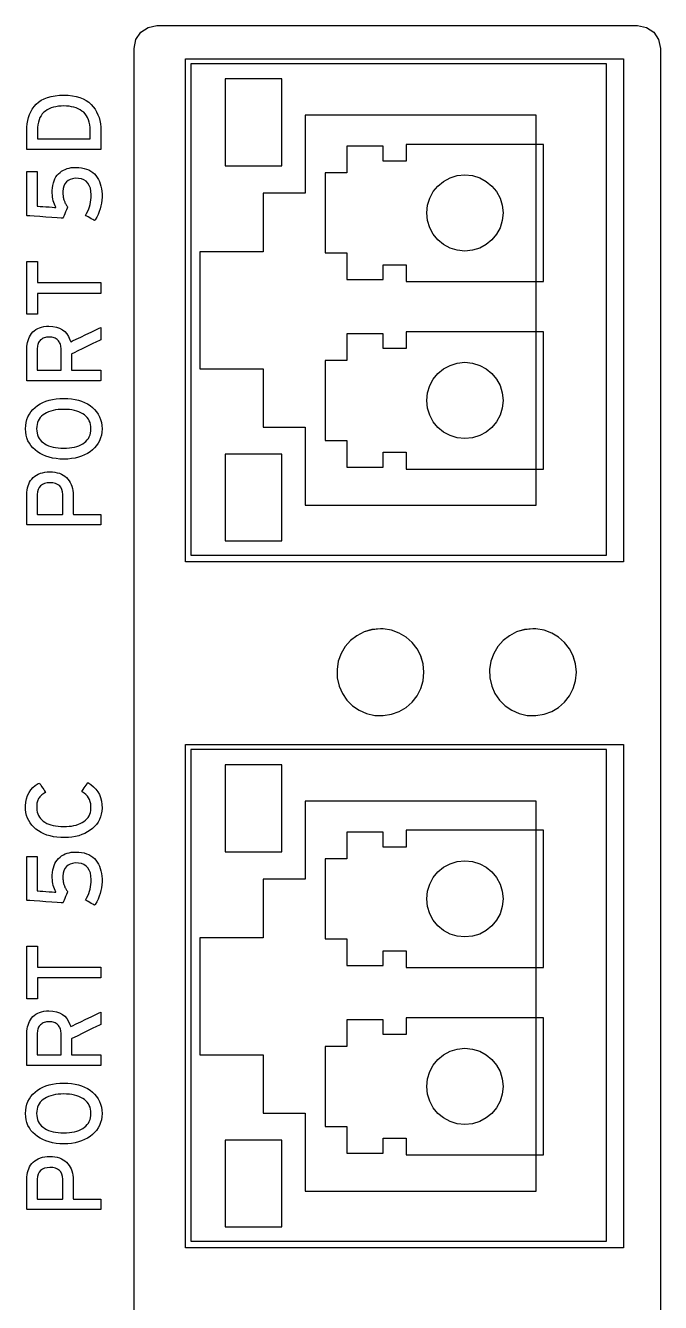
# Model space of a CAD drawing. Extents: x 1 to 47.7, y 0.2 to 33.3.
# Drawn here: x 33.382 to 34.215, y 16.831 to 18.507 of the extents above; entities that cross this region are included whole.
import ezdxf

# ---------------------------------------------------------------- set-up
doc = ezdxf.new("R2010")
doc.units = 0
doc.header["$MEASUREMENT"] = 0
for name, color, linetype in [('2_1__NONE__X', 7, 'CONTINUOUS'), ('2_5__PORTS_5C___5D__2__10-', 7, 'CONTINUOUS'), ('2_6__PORTS_5C___5D__2__100', 7, 'CONTINUOUS'), ('2_7__PORTS_5C___5D__1__10-', 7, 'CONTINUOUS'), ('4_0_____DWG', 7, 'CONTINUOUS')]:
    doc.layers.add(name, color=color, linetype=linetype)

msp = doc.modelspace()

# ---------------------------------------------------------------- linework, layer by layer
at = {"layer": '2_1__NONE__X'}
msp.add_lwpolyline([(33.5246, 16.6869), (33.5246, 17.0208), (33.5246, 17.1844), (33.5246, 17.3441), (33.5246, 17.4986), (33.5246, 17.6466), (33.5246, 17.7866), (33.5246, 17.9175), (33.5246, 17.9791), (33.5246, 18.0379), (33.5246, 18.0937), (33.5246, 18.1465), (33.5246, 18.196), (33.5246, 18.242), (33.5246, 18.2844), (33.5246, 18.323), (33.5246, 18.3578), (33.5246, 18.3884), (33.5246, 18.4147), (33.5246, 18.4367), (33.5246, 18.454), (33.5246, 18.4666), (33.5246, 18.4743), (33.5246, 18.4769), (33.527, 18.4885), (33.5334, 18.4981), (33.5429, 18.5045), (33.5546, 18.5069), (33.5546, 18.5069), (33.5564, 18.5069), (33.5617, 18.5069), (33.5702, 18.5069), (33.5817, 18.5069), (33.6128, 18.5069), (33.6531, 18.5069), (33.7007, 18.5069), (33.754, 18.5069), (33.8696, 18.5069), (33.9853, 18.5069), (34.0385, 18.5069), (34.0862, 18.5069), (34.1265, 18.5069), (34.1575, 18.5069), (34.169, 18.5069), (34.1775, 18.5069), (34.1828, 18.5069), (34.1846, 18.5069), (34.1963, 18.5045), (34.2058, 18.4981), (34.2122, 18.4885), (34.2146, 18.4769), (34.2146, 18.4743), (34.2146, 18.4666), (34.2146, 18.454), (34.2146, 18.4367), (34.2146, 18.4147), (34.2146, 18.3884), (34.2146, 18.3578), (34.2146, 18.323), (34.2146, 18.2844), (34.2146, 18.242), (34.2146, 18.196), (34.2146, 18.1465), (34.2146, 18.0937), (34.2146, 18.0379), (34.2146, 17.9791), (34.2146, 17.9175), (34.2146, 17.7866), (34.2146, 17.6466), (34.2146, 17.4986), (34.2146, 17.3441), (34.2146, 17.1844), (34.2146, 17.0208), (34.2146, 16.6869)], dxfattribs=at)
at = {"layer": '2_5__PORTS_5C___5D__2__10-'}
for points in [[(33.5921, 18.4634), (34.1662, 18.4634), (34.1662, 17.8033), (33.5921, 17.8033), (33.5921, 18.4634)], [(33.6441, 18.3229), (33.7184, 18.3229), (33.7184, 18.4369), (33.6441, 18.4369), (33.6441, 18.3229)], [(33.7487, 18.2868), (33.6936, 18.2868), (33.6936, 18.21), (33.6109, 18.21), (33.6109, 18.0565), (33.6936, 18.0565), (33.6936, 17.9797), (33.7487, 17.9797), (33.7487, 17.8774), (34.0518, 17.8774), (34.0518, 18.3892), (33.7487, 18.3892), (33.7487, 18.2868)], [(33.6441, 17.8306), (33.7184, 17.8306), (33.7184, 17.9446), (33.6441, 17.9446), (33.6441, 17.8306)], [(33.5921, 17.5634), (34.1662, 17.5634), (34.1662, 16.9033), (33.5921, 16.9033), (33.5921, 17.5634)], [(33.6441, 17.4229), (33.7184, 17.4229), (33.7184, 17.5369), (33.6441, 17.5369), (33.6441, 17.4229)], [(33.7487, 17.3869), (33.6936, 17.3869), (33.6936, 17.3101), (33.6109, 17.3101), (33.6109, 17.1565), (33.6936, 17.1565), (33.6936, 17.0798), (33.7487, 17.0798), (33.7487, 16.9774), (34.0518, 16.9774), (34.0518, 17.4892), (33.7487, 17.4892), (33.7487, 17.3869)], [(33.6441, 16.9306), (33.7184, 16.9306), (33.7184, 17.0446), (33.6441, 17.0446), (33.6441, 16.9306)]]:
    msp.add_lwpolyline(points, dxfattribs=at)
for points in [[(33.8475, 17.7153), (33.8364, 17.7143), (33.8261, 17.7112), (33.8167, 17.7063), (33.8084, 17.6998), (33.8014, 17.692), (33.796, 17.6829), (33.7923, 17.6729), (33.7906, 17.6621), (33.7909, 17.6509), (33.7933, 17.6403), (33.7976, 17.6306), (33.8036, 17.6219), (33.811, 17.6145), (33.8197, 17.6085), (33.8294, 17.6042), (33.84, 17.6018), (33.8512, 17.6014), (33.862, 17.6032), (33.8721, 17.6069), (33.8811, 17.6123), (33.889, 17.6193), (33.8955, 17.6275), (33.9003, 17.6369), (33.9034, 17.6473), (33.9045, 17.6583), (33.9034, 17.6693), (33.9003, 17.6797), (33.8955, 17.6891), (33.889, 17.6974), (33.8811, 17.7043), (33.8721, 17.7097), (33.862, 17.7134), (33.8512, 17.7152), (33.8475, 17.7153), (33.8475, 17.7153), (33.8475, 17.7153), (33.8475, 17.7153), (33.8475, 17.7153), (33.8475, 17.7153), (33.8475, 17.7153), (33.8475, 17.7153), (33.8475, 17.7153), (33.8475, 17.7153), (33.8475, 17.7153), (33.8475, 17.7153), (33.8475, 17.7153), (33.8475, 17.7153), (33.8475, 17.7153), (33.8475, 17.7153)], [(34.0475, 17.7153), (34.0364, 17.7143), (34.0261, 17.7112), (34.0167, 17.7063), (34.0084, 17.6998), (34.0015, 17.692), (33.996, 17.6829), (33.9923, 17.6729), (33.9906, 17.6621), (33.9909, 17.6509), (33.9934, 17.6403), (33.9977, 17.6306), (34.0036, 17.6219), (34.011, 17.6145), (34.0197, 17.6085), (34.0294, 17.6042), (34.04, 17.6018), (34.0512, 17.6014), (34.062, 17.6032), (34.0721, 17.6069), (34.0811, 17.6123), (34.089, 17.6193), (34.0954, 17.6275), (34.1003, 17.6369), (34.1034, 17.6473), (34.1044, 17.6583), (34.1034, 17.6693), (34.1003, 17.6797), (34.0954, 17.6891), (34.089, 17.6974), (34.0811, 17.7043), (34.0721, 17.7097), (34.062, 17.7134), (34.0512, 17.7152), (34.0475, 17.7153), (34.0475, 17.7153), (34.0475, 17.7153), (34.0475, 17.7153), (34.0475, 17.7153), (34.0475, 17.7153), (34.0475, 17.7153), (34.0475, 17.7153), (34.0475, 17.7153), (34.0475, 17.7153), (34.0475, 17.7153), (34.0475, 17.7153), (34.0475, 17.7153), (34.0475, 17.7153), (34.0475, 17.7153), (34.0475, 17.7153)]]:
    msp.add_lwpolyline(points, close=True, dxfattribs=at)
at = {"layer": '2_6__PORTS_5C___5D__2__100'}
for points in [[(33.5991, 18.4568), (33.5991, 17.812), (34.1438, 17.812), (34.1438, 18.4568), (33.5991, 18.4568)], [(33.8813, 18.329), (33.8513, 18.329), (33.8513, 18.3485), (33.8033, 18.3485), (33.8033, 18.3135), (33.7752, 18.3135), (33.7752, 18.2085), (33.8033, 18.2085), (33.8033, 18.1735), (33.8513, 18.1735), (33.8513, 18.193), (33.8813, 18.193), (33.8813, 18.1709), (34.0613, 18.1709), (34.0613, 18.351), (33.8813, 18.351), (33.8813, 18.329)], [(33.8813, 18.083), (33.8513, 18.083), (33.8513, 18.1024), (33.8033, 18.1024), (33.8033, 18.0675), (33.7752, 18.0675), (33.7752, 17.9624), (33.8033, 17.9624), (33.8033, 17.9275), (33.8513, 17.9275), (33.8513, 17.947), (33.8813, 17.947), (33.8813, 17.925), (34.0613, 17.925), (34.0613, 18.105), (33.8813, 18.105), (33.8813, 18.083)], [(33.5991, 17.5568), (33.5991, 16.912), (34.1438, 16.912), (34.1438, 17.5568), (33.5991, 17.5568)], [(33.8813, 17.429), (33.8513, 17.429), (33.8513, 17.4485), (33.8033, 17.4485), (33.8033, 17.4135), (33.7752, 17.4135), (33.7752, 17.3085), (33.8033, 17.3085), (33.8033, 17.2735), (33.8513, 17.2735), (33.8513, 17.293), (33.8813, 17.293), (33.8813, 17.271), (34.0613, 17.271), (34.0613, 17.451), (33.8813, 17.451), (33.8813, 17.429)], [(33.8813, 17.183), (33.8513, 17.183), (33.8513, 17.2025), (33.8033, 17.2025), (33.8033, 17.1675), (33.7752, 17.1675), (33.7752, 17.0625), (33.8033, 17.0625), (33.8033, 17.0275), (33.8513, 17.0275), (33.8513, 17.047), (33.8813, 17.047), (33.8813, 17.025), (34.0613, 17.025), (34.0613, 17.205), (33.8813, 17.205), (33.8813, 17.183)]]:
    msp.add_lwpolyline(points, dxfattribs=at)
for points in [[(34.0083, 18.261), (34.0073, 18.2509), (34.0043, 18.2415), (33.9997, 18.233), (33.9936, 18.2256), (33.9862, 18.2195), (33.9777, 18.2149), (33.9684, 18.212), (33.9583, 18.211), (33.9482, 18.212), (33.9388, 18.2149), (33.9303, 18.2195), (33.9229, 18.2256), (33.9168, 18.233), (33.9122, 18.2415), (33.9093, 18.2509), (33.9083, 18.261), (33.9093, 18.271), (33.9122, 18.2804), (33.9168, 18.2889), (33.9229, 18.2963), (33.9303, 18.3024), (33.9388, 18.307), (33.9482, 18.31), (33.9583, 18.311), (33.9684, 18.31), (33.9777, 18.307), (33.9862, 18.3024), (33.9936, 18.2963), (33.9997, 18.2889), (34.0043, 18.2804), (34.0073, 18.271)], [(34.0083, 18.015), (34.0073, 18.0049), (34.0043, 17.9955), (33.9997, 17.987), (33.9936, 17.9796), (33.9862, 17.9735), (33.9777, 17.9689), (33.9684, 17.966), (33.9583, 17.965), (33.9482, 17.966), (33.9388, 17.9689), (33.9303, 17.9735), (33.9229, 17.9796), (33.9168, 17.987), (33.9122, 17.9955), (33.9093, 18.0049), (33.9083, 18.015), (33.9093, 18.025), (33.9122, 18.0344), (33.9168, 18.0429), (33.9229, 18.0503), (33.9303, 18.0564), (33.9388, 18.061), (33.9482, 18.0639), (33.9583, 18.065), (33.9684, 18.0639), (33.9777, 18.061), (33.9862, 18.0564), (33.9936, 18.0503), (33.9997, 18.0429), (34.0043, 18.0344), (34.0073, 18.025)], [(33.8475, 17.7153), (33.8364, 17.7142), (33.8261, 17.7112), (33.8167, 17.7063), (33.8084, 17.6998), (33.8014, 17.692), (33.796, 17.6829), (33.7923, 17.6729), (33.7906, 17.662), (33.7909, 17.6508), (33.7933, 17.6403), (33.7976, 17.6305), (33.8036, 17.6219), (33.811, 17.6144), (33.8197, 17.6085), (33.8294, 17.6042), (33.84, 17.6018), (33.8512, 17.6014), (33.862, 17.6032), (33.8721, 17.6069), (33.8811, 17.6123), (33.889, 17.6192), (33.8955, 17.6275), (33.9003, 17.6369), (33.9034, 17.6472), (33.9045, 17.6583), (33.9034, 17.6693), (33.9003, 17.6796), (33.8955, 17.6891), (33.889, 17.6973), (33.8811, 17.7043), (33.8721, 17.7097), (33.862, 17.7134), (33.8512, 17.7152), (33.8475, 17.7153), (33.8475, 17.7153), (33.8475, 17.7153), (33.8475, 17.7153), (33.8475, 17.7153), (33.8475, 17.7153), (33.8475, 17.7153), (33.8475, 17.7153), (33.8475, 17.7153), (33.8475, 17.7153), (33.8475, 17.7153), (33.8475, 17.7153), (33.8475, 17.7153), (33.8475, 17.7153), (33.8475, 17.7153), (33.8475, 17.7153)], [(34.0475, 17.7153), (34.0364, 17.7142), (34.0261, 17.7112), (34.0167, 17.7063), (34.0084, 17.6998), (34.0015, 17.692), (33.996, 17.6829), (33.9923, 17.6729), (33.9906, 17.662), (33.9909, 17.6508), (33.9934, 17.6403), (33.9977, 17.6305), (34.0036, 17.6219), (34.011, 17.6144), (34.0197, 17.6085), (34.0294, 17.6042), (34.04, 17.6018), (34.0512, 17.6014), (34.062, 17.6032), (34.0721, 17.6069), (34.0811, 17.6123), (34.089, 17.6192), (34.0954, 17.6275), (34.1003, 17.6369), (34.1034, 17.6472), (34.1044, 17.6583), (34.1034, 17.6693), (34.1003, 17.6796), (34.0954, 17.6891), (34.089, 17.6973), (34.0811, 17.7043), (34.0721, 17.7097), (34.062, 17.7134), (34.0512, 17.7152), (34.0475, 17.7153), (34.0475, 17.7153), (34.0475, 17.7153), (34.0475, 17.7153), (34.0475, 17.7153), (34.0475, 17.7153), (34.0475, 17.7153), (34.0475, 17.7153), (34.0475, 17.7153), (34.0475, 17.7153), (34.0475, 17.7153), (34.0475, 17.7153), (34.0475, 17.7153), (34.0475, 17.7153), (34.0475, 17.7153), (34.0475, 17.7153)], [(34.0083, 17.361), (34.0073, 17.3509), (34.0043, 17.3415), (33.9997, 17.333), (33.9936, 17.3256), (33.9862, 17.3195), (33.9777, 17.3149), (33.9684, 17.312), (33.9583, 17.311), (33.9482, 17.312), (33.9388, 17.3149), (33.9303, 17.3195), (33.9229, 17.3256), (33.9168, 17.333), (33.9122, 17.3415), (33.9093, 17.3509), (33.9083, 17.361), (33.9093, 17.371), (33.9122, 17.3804), (33.9168, 17.3889), (33.9229, 17.3963), (33.9303, 17.4024), (33.9388, 17.4071), (33.9482, 17.41), (33.9583, 17.411), (33.9684, 17.41), (33.9777, 17.4071), (33.9862, 17.4024), (33.9936, 17.3963), (33.9997, 17.3889), (34.0043, 17.3804), (34.0073, 17.371)], [(34.0083, 17.115), (34.0073, 17.1049), (34.0043, 17.0955), (33.9997, 17.087), (33.9936, 17.0796), (33.9862, 17.0735), (33.9777, 17.0689), (33.9684, 17.066), (33.9583, 17.065), (33.9482, 17.066), (33.9388, 17.0689), (33.9303, 17.0735), (33.9229, 17.0796), (33.9168, 17.087), (33.9122, 17.0955), (33.9093, 17.1049), (33.9083, 17.115), (33.9093, 17.1251), (33.9122, 17.1344), (33.9168, 17.1429), (33.9229, 17.1503), (33.9303, 17.1564), (33.9388, 17.161), (33.9482, 17.164), (33.9583, 17.165), (33.9684, 17.164), (33.9777, 17.161), (33.9862, 17.1564), (33.9936, 17.1503), (33.9997, 17.1429), (34.0043, 17.1344), (34.0073, 17.1251)]]:
    msp.add_lwpolyline(points, close=True, dxfattribs=at)
at = {"layer": '2_7__PORTS_5C___5D__1__10-'}
for points in [[(33.5921, 18.4634), (34.1662, 18.4634), (34.1662, 17.8033), (33.5921, 17.8033), (33.5921, 18.4634)], [(33.6441, 18.3229), (33.7184, 18.3229), (33.7184, 18.4369), (33.6441, 18.4369), (33.6441, 18.3229)], [(33.7487, 18.2868), (33.6936, 18.2868), (33.6936, 18.21), (33.6109, 18.21), (33.6109, 18.0565), (33.6936, 18.0565), (33.6936, 17.9797), (33.7487, 17.9797), (33.7487, 17.8774), (34.0518, 17.8774), (34.0518, 18.3892), (33.7487, 18.3892), (33.7487, 18.2868)], [(33.6441, 17.8306), (33.7184, 17.8306), (33.7184, 17.9446), (33.6441, 17.9446), (33.6441, 17.8306)], [(33.5991, 17.5568), (33.5991, 16.912), (34.1438, 16.912), (34.1438, 17.5568), (33.5991, 17.5568)], [(33.8813, 17.429), (33.8513, 17.429), (33.8513, 17.4485), (33.8033, 17.4485), (33.8033, 17.4135), (33.7752, 17.4135), (33.7752, 17.3085), (33.8033, 17.3085), (33.8033, 17.2735), (33.8513, 17.2735), (33.8513, 17.293), (33.8813, 17.293), (33.8813, 17.271), (34.0613, 17.271), (34.0613, 17.451), (33.8813, 17.451), (33.8813, 17.429)], [(33.8813, 17.183), (33.8513, 17.183), (33.8513, 17.2025), (33.8033, 17.2025), (33.8033, 17.1675), (33.7752, 17.1675), (33.7752, 17.0625), (33.8033, 17.0625), (33.8033, 17.0275), (33.8513, 17.0275), (33.8513, 17.047), (33.8813, 17.047), (33.8813, 17.025), (34.0613, 17.025), (34.0613, 17.205), (33.8813, 17.205), (33.8813, 17.183)]]:
    msp.add_lwpolyline(points, dxfattribs=at)
for points in [[(33.8475, 17.7153), (33.8364, 17.7143), (33.8261, 17.7112), (33.8167, 17.7063), (33.8084, 17.6998), (33.8014, 17.692), (33.796, 17.6829), (33.7923, 17.6729), (33.7906, 17.6621), (33.7909, 17.6509), (33.7933, 17.6403), (33.7976, 17.6306), (33.8036, 17.6219), (33.811, 17.6145), (33.8197, 17.6085), (33.8294, 17.6042), (33.84, 17.6018), (33.8512, 17.6014), (33.862, 17.6032), (33.8721, 17.6069), (33.8811, 17.6123), (33.889, 17.6193), (33.8955, 17.6275), (33.9003, 17.6369), (33.9034, 17.6473), (33.9045, 17.6583), (33.9034, 17.6693), (33.9003, 17.6797), (33.8955, 17.6891), (33.889, 17.6974), (33.8811, 17.7043), (33.8721, 17.7097), (33.862, 17.7134), (33.8512, 17.7152), (33.8475, 17.7153), (33.8475, 17.7153), (33.8475, 17.7153), (33.8475, 17.7153), (33.8475, 17.7153), (33.8475, 17.7153), (33.8475, 17.7153), (33.8475, 17.7153), (33.8475, 17.7153), (33.8475, 17.7153), (33.8475, 17.7153), (33.8475, 17.7153), (33.8475, 17.7153), (33.8475, 17.7153), (33.8475, 17.7153), (33.8475, 17.7153)], [(34.0475, 17.7153), (34.0364, 17.7143), (34.0261, 17.7112), (34.0167, 17.7063), (34.0084, 17.6998), (34.0015, 17.692), (33.996, 17.6829), (33.9923, 17.6729), (33.9906, 17.6621), (33.9909, 17.6509), (33.9934, 17.6403), (33.9977, 17.6306), (34.0036, 17.6219), (34.011, 17.6145), (34.0197, 17.6085), (34.0294, 17.6042), (34.04, 17.6018), (34.0512, 17.6014), (34.062, 17.6032), (34.0721, 17.6069), (34.0811, 17.6123), (34.089, 17.6193), (34.0954, 17.6275), (34.1003, 17.6369), (34.1034, 17.6473), (34.1044, 17.6583), (34.1034, 17.6693), (34.1003, 17.6797), (34.0954, 17.6891), (34.089, 17.6974), (34.0811, 17.7043), (34.0721, 17.7097), (34.062, 17.7134), (34.0512, 17.7152), (34.0475, 17.7153), (34.0475, 17.7153), (34.0475, 17.7153), (34.0475, 17.7153), (34.0475, 17.7153), (34.0475, 17.7153), (34.0475, 17.7153), (34.0475, 17.7153), (34.0475, 17.7153), (34.0475, 17.7153), (34.0475, 17.7153), (34.0475, 17.7153), (34.0475, 17.7153), (34.0475, 17.7153), (34.0475, 17.7153), (34.0475, 17.7153)], [(34.0083, 17.361), (34.0073, 17.3509), (34.0043, 17.3415), (33.9997, 17.333), (33.9936, 17.3256), (33.9862, 17.3195), (33.9777, 17.3149), (33.9684, 17.312), (33.9583, 17.311), (33.9482, 17.312), (33.9388, 17.3149), (33.9303, 17.3195), (33.9229, 17.3256), (33.9168, 17.333), (33.9122, 17.3415), (33.9093, 17.3509), (33.9083, 17.361), (33.9093, 17.371), (33.9122, 17.3804), (33.9168, 17.3889), (33.9229, 17.3963), (33.9303, 17.4024), (33.9388, 17.4071), (33.9482, 17.41), (33.9583, 17.411), (33.9684, 17.41), (33.9777, 17.4071), (33.9862, 17.4024), (33.9936, 17.3963), (33.9997, 17.3889), (34.0043, 17.3804), (34.0073, 17.371)], [(34.0083, 17.115), (34.0073, 17.1049), (34.0043, 17.0955), (33.9997, 17.087), (33.9936, 17.0796), (33.9862, 17.0735), (33.9777, 17.0689), (33.9684, 17.066), (33.9583, 17.065), (33.9482, 17.066), (33.9388, 17.0689), (33.9303, 17.0735), (33.9229, 17.0796), (33.9168, 17.087), (33.9122, 17.0955), (33.9093, 17.1049), (33.9083, 17.115), (33.9093, 17.1251), (33.9122, 17.1344), (33.9168, 17.1429), (33.9229, 17.1503), (33.9303, 17.1564), (33.9388, 17.161), (33.9482, 17.164), (33.9583, 17.165), (33.9684, 17.164), (33.9777, 17.161), (33.9862, 17.1564), (33.9936, 17.1503), (33.9997, 17.1429), (34.0043, 17.1344), (34.0073, 17.1251)]]:
    msp.add_lwpolyline(points, close=True, dxfattribs=at)
at = {"layer": '4_0_____DWG'}
for points in [[(33.4325, 18.4157), (33.4383, 18.4154), (33.4438, 18.4148), (33.4488, 18.4138), (33.4535, 18.4125), (33.4578, 18.4108), (33.4617, 18.4087), (33.4652, 18.4062), (33.4683, 18.4034), (33.4711, 18.4003), (33.4734, 18.397), (33.4755, 18.3935), (33.4772, 18.3899), (33.4787, 18.386), (33.4797, 18.3821), (33.4805, 18.3779), (33.4809, 18.3736), (33.4811, 18.3698), (33.4811, 18.3685), (33.4811, 18.3657), (33.4811, 18.3618), (33.4811, 18.3573), (33.4811, 18.3528), (33.4811, 18.3488), (33.4811, 18.3458), (33.4811, 18.3442), (33.4791, 18.3441), (33.4706, 18.3441), (33.4573, 18.3441), (33.4411, 18.3441), (33.4239, 18.3441), (33.4076, 18.3441), (33.3943, 18.3441), (33.3859, 18.3441), (33.3839, 18.3442), (33.3839, 18.3458), (33.3839, 18.3488), (33.3839, 18.3528), (33.3839, 18.3573), (33.3839, 18.3618), (33.3839, 18.3657), (33.3839, 18.3685), (33.3839, 18.3698), (33.384, 18.3737), (33.3844, 18.3781), (33.3851, 18.3823), (33.3861, 18.3863), (33.3875, 18.3901), (33.3892, 18.3938), (33.3912, 18.3973), (33.3936, 18.4006), (33.3963, 18.4037), (33.3994, 18.4064), (33.403, 18.4088), (33.4069, 18.4109), (33.4112, 18.4125), (33.4159, 18.4139), (33.4211, 18.4148), (33.4266, 18.4154)], [(33.4325, 18.4013), (33.4288, 18.4012), (33.4254, 18.4009), (33.4221, 18.4004), (33.419, 18.3997), (33.4161, 18.3987), (33.4134, 18.3976), (33.4108, 18.3963), (33.4084, 18.3947), (33.4063, 18.393), (33.4043, 18.3909), (33.4026, 18.3886), (33.4012, 18.386), (33.4, 18.3831), (33.3991, 18.3801), (33.3985, 18.3767), (33.3981, 18.3731), (33.398, 18.3698), (33.398, 18.3692), (33.398, 18.3679), (33.398, 18.3662), (33.398, 18.3642), (33.398, 18.3621), (33.398, 18.3603), (33.398, 18.359), (33.398, 18.3583), (33.3994, 18.3582), (33.4054, 18.3582), (33.4148, 18.3582), (33.4264, 18.3582), (33.4386, 18.3582), (33.4501, 18.3582), (33.4596, 18.3582), (33.4656, 18.3582), (33.467, 18.3583), (33.467, 18.359), (33.467, 18.3603), (33.467, 18.3621), (33.467, 18.3642), (33.467, 18.3662), (33.467, 18.3679), (33.467, 18.3692), (33.467, 18.3698), (33.4668, 18.3731), (33.4664, 18.3767), (33.4658, 18.3801), (33.4649, 18.3831), (33.4637, 18.386), (33.4622, 18.3886), (33.4605, 18.3909), (33.4585, 18.393), (33.4563, 18.3947), (33.4539, 18.3963), (33.4514, 18.3976), (33.4487, 18.3987), (33.4458, 18.3997), (33.4427, 18.4004), (33.4395, 18.4009), (33.4361, 18.4012)], [(33.4481, 18.3208), (33.452, 18.3206), (33.4556, 18.3202), (33.459, 18.3195), (33.4622, 18.3186), (33.4652, 18.3174), (33.4679, 18.3159), (33.4704, 18.3142), (33.4726, 18.3122), (33.4746, 18.31), (33.4764, 18.3075), (33.4779, 18.3049), (33.4792, 18.3022), (33.4803, 18.2992), (33.4812, 18.2961), (33.4819, 18.2928), (33.4824, 18.2894), (33.4826, 18.2858), (33.4826, 18.2819), (33.4824, 18.2779), (33.4819, 18.274), (33.4811, 18.2701), (33.4802, 18.2664), (33.4789, 18.2627), (33.4774, 18.2591), (33.4757, 18.2555), (33.4737, 18.252), (33.4728, 18.251), (33.4719, 18.2515), (33.4704, 18.2524), (33.4685, 18.2534), (33.4664, 18.2546), (33.4644, 18.2557), (33.4627, 18.2567), (33.4615, 18.2574), (33.461, 18.2577), (33.4624, 18.2603), (33.4638, 18.2633), (33.4651, 18.2662), (33.4661, 18.2692), (33.467, 18.2722), (33.4676, 18.2752), (33.4681, 18.2783), (33.4684, 18.2813), (33.4685, 18.2846), (33.4681, 18.2894), (33.4673, 18.2935), (33.4659, 18.2971), (33.464, 18.3001), (33.4617, 18.3025), (33.4588, 18.3043), (33.4555, 18.3056), (33.4516, 18.3063), (33.4474, 18.3064), (33.4439, 18.3059), (33.4407, 18.3049), (33.438, 18.3035), (33.4358, 18.3016), (33.434, 18.2992), (33.4327, 18.2963), (33.4318, 18.293), (33.4314, 18.2892), (33.4314, 18.2866), (33.4314, 18.2853), (33.4315, 18.2841), (33.4316, 18.2828), (33.4318, 18.2817), (33.4319, 18.2805), (33.4322, 18.2794), (33.4325, 18.2783), (33.4328, 18.2773), (33.4332, 18.2763), (33.4336, 18.2754), (33.434, 18.2744), (33.4345, 18.2735), (33.4351, 18.2726), (33.4356, 18.2717), (33.4362, 18.2708), (33.4368, 18.27), (33.4375, 18.2691), (33.4373, 18.2686), (33.4367, 18.2671), (33.4358, 18.265), (33.4348, 18.2626), (33.4338, 18.26), (33.4328, 18.2576), (33.432, 18.2557), (33.4315, 18.2544), (33.4313, 18.2541), (33.4289, 18.2543), (33.4238, 18.2546), (33.4169, 18.2551), (33.409, 18.2556), (33.4009, 18.2561), (33.3936, 18.2566), (33.3878, 18.257), (33.3844, 18.2573), (33.3839, 18.2577), (33.3839, 18.2615), (33.3839, 18.2683), (33.3839, 18.277), (33.3839, 18.2868), (33.3839, 18.2965), (33.3839, 18.3051), (33.3839, 18.3116), (33.3839, 18.3149), (33.3841, 18.3152), (33.3852, 18.3152), (33.3869, 18.3152), (33.3891, 18.3152), (33.3915, 18.3152), (33.3937, 18.3152), (33.3957, 18.3152), (33.3971, 18.3152), (33.3977, 18.3152), (33.3977, 18.3139), (33.3977, 18.3098), (33.3977, 18.3037), (33.3977, 18.2964), (33.3977, 18.2887), (33.3977, 18.2814), (33.3977, 18.2753), (33.3977, 18.2712), (33.3977, 18.2699), (33.3988, 18.2698), (33.4013, 18.2696), (33.4048, 18.2694), (33.4089, 18.2691), (33.4131, 18.2688), (33.417, 18.2685), (33.4201, 18.2682), (33.422, 18.2681), (33.422, 18.2687), (33.421, 18.2705), (33.4201, 18.2725), (33.4194, 18.2747), (33.4187, 18.2769), (33.4182, 18.2793), (33.4178, 18.2818), (33.4176, 18.2844), (33.4174, 18.2871), (33.4174, 18.2904), (33.4177, 18.2939), (33.4182, 18.2972), (33.4189, 18.3003), (33.4198, 18.3031), (33.4209, 18.3057), (33.4222, 18.3082), (33.4238, 18.3104), (33.4256, 18.3124), (33.4275, 18.3141), (33.4296, 18.3157), (33.4319, 18.3171), (33.4342, 18.3182), (33.4367, 18.3191), (33.4394, 18.3199), (33.4421, 18.3204), (33.445, 18.3207)], [(33.4129, 18.1124), (33.4181, 18.112), (33.4228, 18.1111), (33.4269, 18.1097), (33.4306, 18.1078), (33.4338, 18.1053), (33.4365, 18.1022), (33.4388, 18.0987), (33.4405, 18.0946), (33.4415, 18.0918), (33.444, 18.093), (33.4486, 18.0952), (33.4547, 18.0981), (33.4615, 18.1014), (33.4683, 18.1047), (33.4743, 18.1076), (33.4787, 18.1098), (33.4809, 18.1108), (33.4811, 18.1106), (33.4811, 18.1092), (33.4811, 18.107), (33.4811, 18.1044), (33.4811, 18.1016), (33.4811, 18.0989), (33.4811, 18.0966), (33.4811, 18.0951), (33.4811, 18.0946), (33.4794, 18.0938), (33.4754, 18.0919), (33.4698, 18.0892), (33.4634, 18.086), (33.4567, 18.0828), (33.4507, 18.0799), (33.4459, 18.0775), (33.4431, 18.0762), (33.4426, 18.0758), (33.4426, 18.0744), (33.4426, 18.0718), (33.4426, 18.0685), (33.4426, 18.0648), (33.4426, 18.0612), (33.4426, 18.0581), (33.4426, 18.0558), (33.4426, 18.0547), (33.4436, 18.0547), (33.447, 18.0547), (33.4522, 18.0547), (33.4585, 18.0547), (33.4652, 18.0547), (33.4715, 18.0547), (33.4767, 18.0547), (33.4801, 18.0547), (33.4811, 18.0547), (33.4811, 18.054), (33.4811, 18.0525), (33.4811, 18.0504), (33.4811, 18.0481), (33.4811, 18.0457), (33.4811, 18.0436), (33.4811, 18.0419), (33.4811, 18.041), (33.48, 18.0409), (33.4728, 18.0409), (33.4607, 18.0409), (33.4454, 18.0409), (33.4286, 18.0409), (33.4123, 18.0409), (33.3982, 18.0409), (33.3881, 18.0409), (33.3839, 18.0409), (33.3839, 18.0421), (33.3839, 18.046), (33.3839, 18.0518), (33.3839, 18.0586), (33.3839, 18.0657), (33.3839, 18.0724), (33.3839, 18.0779), (33.3839, 18.0813), (33.3839, 18.083), (33.384, 18.0858), (33.3844, 18.0886), (33.3849, 18.0912), (33.3856, 18.0938), (33.3865, 18.0962), (33.3875, 18.0985), (33.3888, 18.1007), (33.3902, 18.1028), (33.3919, 18.1048), (33.3938, 18.1065), (33.3959, 18.1081), (33.3982, 18.1094), (33.4007, 18.1104), (33.4034, 18.1113), (33.4064, 18.1119), (33.4096, 18.1123)], [(33.4134, 18.0982), (33.4116, 18.0981), (33.4099, 18.0979), (33.4083, 18.0976), (33.4068, 18.0971), (33.4055, 18.0966), (33.4042, 18.0959), (33.4031, 18.0951), (33.4021, 18.0943), (33.4011, 18.0932), (33.4003, 18.0921), (33.3995, 18.0909), (33.3989, 18.0897), (33.3984, 18.0883), (33.3981, 18.0868), (33.3978, 18.0853), (33.3976, 18.0836), (33.3976, 18.0821), (33.3976, 18.0808), (33.3976, 18.0777), (33.3976, 18.0735), (33.3976, 18.0688), (33.3976, 18.064), (33.3976, 18.0597), (33.3976, 18.0564), (33.3976, 18.0548), (33.3982, 18.0547), (33.4009, 18.0547), (33.4052, 18.0547), (33.4105, 18.0547), (33.416, 18.0547), (33.4213, 18.0547), (33.4256, 18.0547), (33.4283, 18.0547), (33.4289, 18.0548), (33.4289, 18.0564), (33.4289, 18.0597), (33.4289, 18.064), (33.4289, 18.0688), (33.4289, 18.0735), (33.4289, 18.0777), (33.4289, 18.0808), (33.4289, 18.0821), (33.4289, 18.0836), (33.4287, 18.0852), (33.4285, 18.0867), (33.4281, 18.0882), (33.4276, 18.0895), (33.427, 18.0908), (33.4264, 18.092), (33.4256, 18.0931), (33.4247, 18.0941), (33.4236, 18.0951), (33.4225, 18.0959), (33.4213, 18.0965), (33.4199, 18.0971), (33.4185, 18.0975), (33.4169, 18.0979), (33.4152, 18.0981)], [(33.4324, 18.0177), (33.4376, 18.0175), (33.4425, 18.017), (33.4472, 18.0163), (33.4516, 18.0152), (33.4558, 18.0139), (33.4597, 18.0123), (33.4634, 18.0104), (33.4668, 18.0082), (33.47, 18.0057), (33.4729, 18.003), (33.4754, 18), (33.4776, 17.9969), (33.4793, 17.9935), (33.4807, 17.9899), (33.4817, 17.986), (33.4824, 17.982), (33.4826, 17.9777), (33.4824, 17.9735), (33.4817, 17.9695), (33.4807, 17.9657), (33.4793, 17.9621), (33.4776, 17.9588), (33.4754, 17.9557), (33.4729, 17.9528), (33.47, 17.9501), (33.4668, 17.9476), (33.4634, 17.9454), (33.4597, 17.9434), (33.4558, 17.9418), (33.4516, 17.9404), (33.4472, 17.9393), (33.4425, 17.9386), (33.4376, 17.9381), (33.4324, 17.9379), (33.4273, 17.9381), (33.4223, 17.9386), (33.4176, 17.9393), (33.4132, 17.9404), (33.409, 17.9418), (33.405, 17.9434), (33.4013, 17.9454), (33.3979, 17.9476), (33.3947, 17.9501), (33.3918, 17.9528), (33.3894, 17.9557), (33.3873, 17.9588), (33.3855, 17.9621), (33.3842, 17.9657), (33.3832, 17.9695), (33.3826, 17.9735), (33.3823, 17.9777), (33.3826, 17.982), (33.3832, 17.986), (33.3842, 17.9899), (33.3855, 17.9935), (33.3873, 17.9969), (33.3894, 18), (33.3918, 18.003), (33.3947, 18.0057), (33.3979, 18.0082), (33.4013, 18.0104), (33.405, 18.0123), (33.409, 18.0139), (33.4132, 18.0152), (33.4176, 18.0163), (33.4223, 18.017), (33.4273, 18.0175)], [(33.4324, 18.0033), (33.4286, 18.0032), (33.425, 18.0029), (33.4216, 18.0025), (33.4184, 18.0019), (33.4153, 18.0011), (33.4125, 18.0001), (33.4099, 17.9989), (33.4074, 17.9976), (33.4052, 17.9961), (33.4033, 17.9944), (33.4016, 17.9925), (33.4002, 17.9905), (33.399, 17.9882), (33.3981, 17.9859), (33.3974, 17.9833), (33.397, 17.9806), (33.3968, 17.9777), (33.397, 17.9749), (33.3974, 17.9722), (33.3981, 17.9697), (33.399, 17.9674), (33.4002, 17.9652), (33.4016, 17.9632), (33.4033, 17.9613), (33.4052, 17.9596), (33.4074, 17.9581), (33.4099, 17.9567), (33.4125, 17.9556), (33.4153, 17.9546), (33.4184, 17.9537), (33.4216, 17.9531), (33.425, 17.9526), (33.4286, 17.9524), (33.4324, 17.9523), (33.4362, 17.9524), (33.4398, 17.9526), (33.4432, 17.9531), (33.4464, 17.9537), (33.4494, 17.9546), (33.4522, 17.9556), (33.4548, 17.9567), (33.4572, 17.9581), (33.4595, 17.9596), (33.4615, 17.9613), (33.4632, 17.9632), (33.4647, 17.9652), (33.4659, 17.9674), (33.4669, 17.9697), (33.4676, 17.9722), (33.468, 17.9749), (33.4681, 17.9777), (33.468, 17.9806), (33.4676, 17.9833), (33.4669, 17.9859), (33.4659, 17.9882), (33.4647, 17.9905), (33.4632, 17.9925), (33.4615, 17.9944), (33.4595, 17.9961), (33.4572, 17.9976), (33.4548, 17.9989), (33.4522, 18.0001), (33.4494, 18.0011), (33.4464, 18.0019), (33.4432, 18.0025), (33.4398, 18.0029), (33.4362, 18.0032)], [(33.4143, 17.9214), (33.4177, 17.9212), (33.4209, 17.9208), (33.4239, 17.9202), (33.4267, 17.9194), (33.4293, 17.9183), (33.4318, 17.917), (33.434, 17.9155), (33.436, 17.9137), (33.4378, 17.9117), (33.4395, 17.9096), (33.4409, 17.9073), (33.4421, 17.9049), (33.443, 17.9023), (33.4438, 17.8996), (33.4444, 17.8967), (33.4447, 17.8937), (33.4449, 17.8905), (33.4449, 17.8894), (33.4449, 17.8871), (33.4449, 17.8836), (33.4449, 17.8795), (33.4449, 17.8752), (33.4449, 17.8712), (33.4449, 17.868), (33.4449, 17.866), (33.445, 17.8655), (33.4472, 17.8655), (33.4515, 17.8655), (33.4571, 17.8655), (33.4633, 17.8655), (33.4695, 17.8655), (33.475, 17.8655), (33.4791, 17.8655), (33.481, 17.8655), (33.4811, 17.8652), (33.4811, 17.864), (33.4811, 17.8621), (33.4811, 17.8598), (33.4811, 17.8574), (33.4811, 17.8552), (33.4811, 17.8533), (33.4811, 17.852), (33.4809, 17.8517), (33.4757, 17.8517), (33.4648, 17.8517), (33.4501, 17.8517), (33.4334, 17.8517), (33.4166, 17.8517), (33.4016, 17.8517), (33.3902, 17.8517), (33.3843, 17.8517), (33.3839, 17.8524), (33.3839, 17.8556), (33.3839, 17.8608), (33.3839, 17.8672), (33.3839, 17.8741), (33.3839, 17.8807), (33.3839, 17.8862), (33.3839, 17.8899), (33.3839, 17.8914), (33.384, 17.8945), (33.3843, 17.8974), (33.3849, 17.9001), (33.3856, 17.9028), (33.3866, 17.9052), (33.3877, 17.9076), (33.389, 17.9098), (33.3906, 17.9119), (33.3924, 17.9138), (33.3944, 17.9156), (33.3966, 17.9171), (33.399, 17.9184), (33.4017, 17.9194), (33.4045, 17.9202), (33.4076, 17.9208), (33.4108, 17.9212)], [(33.4143, 17.907), (33.4105, 17.9067), (33.4072, 17.9059), (33.4044, 17.9047), (33.402, 17.903), (33.4002, 17.9008), (33.3988, 17.8982), (33.398, 17.8951), (33.3976, 17.8916), (33.3976, 17.8902), (33.3976, 17.8877), (33.3976, 17.884), (33.3976, 17.8796), (33.3976, 17.875), (33.3976, 17.8708), (33.3976, 17.8675), (33.3976, 17.8657), (33.3981, 17.8655), (33.4009, 17.8655), (33.4056, 17.8655), (33.4113, 17.8655), (33.4174, 17.8655), (33.4232, 17.8655), (33.4278, 17.8655), (33.4306, 17.8655), (33.4312, 17.8657), (33.4312, 17.8675), (33.4312, 17.8708), (33.4312, 17.875), (33.4312, 17.8796), (33.4312, 17.884), (33.4312, 17.8877), (33.4312, 17.8902), (33.4311, 17.8916), (33.4307, 17.8952), (33.4298, 17.8983), (33.4285, 17.901), (33.4266, 17.9032), (33.4243, 17.9048), (33.4214, 17.906), (33.4181, 17.9068)], [(33.464, 17.5136), (33.468, 17.511), (33.4715, 17.5082), (33.4745, 17.505), (33.477, 17.5016), (33.4791, 17.4978), (33.4807, 17.4938), (33.4818, 17.4894), (33.4824, 17.4848), (33.4826, 17.4801), (33.4822, 17.476), (33.4815, 17.4721), (33.4805, 17.4685), (33.4791, 17.465), (33.4773, 17.4618), (33.4752, 17.4588), (33.4727, 17.456), (33.4699, 17.4534), (33.4668, 17.451), (33.4634, 17.4488), (33.4599, 17.4469), (33.4561, 17.4453), (33.452, 17.4439), (33.4477, 17.4429), (33.4432, 17.4421), (33.4385, 17.4416), (33.4335, 17.4414), (33.4284, 17.4415), (33.4235, 17.4418), (33.4189, 17.4425), (33.4145, 17.4435), (33.4104, 17.4447), (33.4064, 17.4462), (33.4027, 17.448), (33.3993, 17.4501), (33.396, 17.4524), (33.3931, 17.4549), (33.3905, 17.4576), (33.3883, 17.4606), (33.3864, 17.4637), (33.3849, 17.4671), (33.3837, 17.4706), (33.3829, 17.4744), (33.3824, 17.4784), (33.3824, 17.4829), (33.3828, 17.4878), (33.3837, 17.4924), (33.385, 17.4966), (33.3869, 17.5004), (33.3892, 17.5039), (33.3919, 17.5071), (33.3951, 17.5099), (33.3988, 17.5123), (33.4006, 17.513), (33.4012, 17.5121), (33.4022, 17.5105), (33.4034, 17.5086), (33.4048, 17.5064), (33.4061, 17.5044), (33.4073, 17.5026), (33.4081, 17.5013), (33.4085, 17.5007), (33.4074, 17.5), (33.4061, 17.4992), (33.4049, 17.4983), (33.4038, 17.4974), (33.4028, 17.4965), (33.4019, 17.4956), (33.401, 17.4947), (33.4002, 17.4937), (33.3995, 17.4927), (33.3989, 17.4916), (33.3984, 17.4905), (33.398, 17.4892), (33.3976, 17.4879), (33.3973, 17.4866), (33.3971, 17.4852), (33.3969, 17.4837), (33.3969, 17.4821), (33.3969, 17.48), (33.3971, 17.4773), (33.3976, 17.4748), (33.3983, 17.4724), (33.3993, 17.4702), (33.4005, 17.4682), (33.402, 17.4663), (33.4036, 17.4645), (33.4056, 17.4629), (33.4078, 17.4615), (33.4102, 17.4601), (33.4128, 17.459), (33.4155, 17.4581), (33.4185, 17.4573), (33.4216, 17.4567), (33.425, 17.4562), (33.4285, 17.4559), (33.4322, 17.4559), (33.4359, 17.4559), (33.4394, 17.4562), (33.4427, 17.4566), (33.4458, 17.4572), (33.4488, 17.4579), (33.4516, 17.4589), (33.4541, 17.46), (33.4565, 17.4613), (33.4588, 17.4627), (33.4608, 17.4643), (33.4626, 17.466), (33.4642, 17.4679), (33.4655, 17.4699), (33.4665, 17.4721), (33.4673, 17.4745), (33.4678, 17.477), (33.4681, 17.4797), (33.4681, 17.4826), (33.4678, 17.4857), (33.4671, 17.4885), (33.4662, 17.4912), (33.4649, 17.4936), (33.4634, 17.4959), (33.4615, 17.498), (33.4592, 17.4998), (33.4567, 17.5015), (33.4561, 17.5021), (33.4568, 17.5031), (33.4578, 17.5046), (33.4591, 17.5065), (33.4605, 17.5085), (33.4618, 17.5104), (33.463, 17.512), (33.4637, 17.5132)], [(33.4481, 17.4225), (33.452, 17.4223), (33.4556, 17.4219), (33.459, 17.4212), (33.4622, 17.4203), (33.4652, 17.4191), (33.4679, 17.4176), (33.4704, 17.4159), (33.4726, 17.4139), (33.4746, 17.4116), (33.4764, 17.4092), (33.4779, 17.4066), (33.4792, 17.4038), (33.4803, 17.4009), (33.4812, 17.3978), (33.4819, 17.3945), (33.4824, 17.391), (33.4826, 17.3874), (33.4826, 17.3835), (33.4824, 17.3796), (33.4819, 17.3757), (33.4811, 17.3718), (33.4802, 17.3681), (33.4789, 17.3644), (33.4774, 17.3607), (33.4757, 17.3572), (33.4737, 17.3537), (33.4728, 17.3527), (33.4719, 17.3532), (33.4704, 17.3541), (33.4685, 17.3551), (33.4664, 17.3563), (33.4644, 17.3574), (33.4627, 17.3584), (33.4615, 17.3591), (33.461, 17.3594), (33.4624, 17.362), (33.4638, 17.3649), (33.4651, 17.3679), (33.4661, 17.3709), (33.467, 17.3739), (33.4676, 17.3769), (33.4681, 17.38), (33.4684, 17.383), (33.4685, 17.3863), (33.4681, 17.391), (33.4673, 17.3952), (33.4659, 17.3987), (33.464, 17.4017), (33.4617, 17.4041), (33.4588, 17.406), (33.4555, 17.4073), (33.4516, 17.408), (33.4474, 17.4081), (33.4439, 17.4076), (33.4407, 17.4066), (33.438, 17.4052), (33.4358, 17.4033), (33.434, 17.4009), (33.4327, 17.398), (33.4318, 17.3947), (33.4314, 17.3909), (33.4314, 17.3883), (33.4314, 17.387), (33.4315, 17.3857), (33.4316, 17.3845), (33.4318, 17.3833), (33.4319, 17.3822), (33.4322, 17.3811), (33.4325, 17.38), (33.4328, 17.379), (33.4332, 17.378), (33.4336, 17.377), (33.434, 17.3761), (33.4345, 17.3752), (33.4351, 17.3742), (33.4356, 17.3734), (33.4362, 17.3725), (33.4368, 17.3716), (33.4375, 17.3708), (33.4373, 17.3703), (33.4367, 17.3688), (33.4358, 17.3667), (33.4348, 17.3643), (33.4338, 17.3617), (33.4328, 17.3593), (33.432, 17.3574), (33.4315, 17.3561), (33.4313, 17.3558), (33.4289, 17.3559), (33.4238, 17.3563), (33.4169, 17.3567), (33.409, 17.3573), (33.4009, 17.3578), (33.3936, 17.3583), (33.3878, 17.3587), (33.3844, 17.3589), (33.3839, 17.3594), (33.3839, 17.3632), (33.3839, 17.3699), (33.3839, 17.3787), (33.3839, 17.3885), (33.3839, 17.3981), (33.3839, 17.4068), (33.3839, 17.4132), (33.3839, 17.4166), (33.3841, 17.4168), (33.3852, 17.4168), (33.3869, 17.4168), (33.3891, 17.4168), (33.3915, 17.4168), (33.3937, 17.4168), (33.3957, 17.4168), (33.3971, 17.4168), (33.3977, 17.4168), (33.3977, 17.4155), (33.3977, 17.4115), (33.3977, 17.4054), (33.3977, 17.3981), (33.3977, 17.3904), (33.3977, 17.3831), (33.3977, 17.377), (33.3977, 17.3729), (33.3977, 17.3716), (33.3988, 17.3715), (33.4013, 17.3713), (33.4048, 17.3711), (33.4089, 17.3708), (33.4131, 17.3704), (33.417, 17.3702), (33.4201, 17.3699), (33.422, 17.3698), (33.422, 17.3703), (33.421, 17.3722), (33.4201, 17.3742), (33.4194, 17.3763), (33.4187, 17.3786), (33.4182, 17.381), (33.4178, 17.3834), (33.4176, 17.3861), (33.4174, 17.3888), (33.4174, 17.3921), (33.4177, 17.3956), (33.4182, 17.3989), (33.4189, 17.4019), (33.4198, 17.4048), (33.4209, 17.4074), (33.4222, 17.4098), (33.4238, 17.412), (33.4256, 17.414), (33.4275, 17.4158), (33.4296, 17.4174), (33.4319, 17.4187), (33.4342, 17.4199), (33.4367, 17.4208), (33.4394, 17.4215), (33.4421, 17.4221), (33.445, 17.4224)], [(33.4129, 17.2141), (33.4181, 17.2137), (33.4228, 17.2128), (33.4269, 17.2114), (33.4306, 17.2094), (33.4338, 17.2069), (33.4365, 17.2039), (33.4388, 17.2003), (33.4405, 17.1962), (33.4415, 17.1934), (33.444, 17.1946), (33.4486, 17.1969), (33.4547, 17.1998), (33.4615, 17.2031), (33.4683, 17.2064), (33.4743, 17.2093), (33.4787, 17.2114), (33.4809, 17.2125), (33.4811, 17.2122), (33.4811, 17.2109), (33.4811, 17.2087), (33.4811, 17.2061), (33.4811, 17.2033), (33.4811, 17.2006), (33.4811, 17.1983), (33.4811, 17.1968), (33.4811, 17.1963), (33.4794, 17.1955), (33.4754, 17.1935), (33.4698, 17.1908), (33.4634, 17.1877), (33.4567, 17.1845), (33.4507, 17.1815), (33.4459, 17.1792), (33.4431, 17.1779), (33.4426, 17.1775), (33.4426, 17.176), (33.4426, 17.1735), (33.4426, 17.1702), (33.4426, 17.1665), (33.4426, 17.1629), (33.4426, 17.1598), (33.4426, 17.1575), (33.4426, 17.1564), (33.4436, 17.1564), (33.447, 17.1564), (33.4522, 17.1564), (33.4585, 17.1564), (33.4652, 17.1564), (33.4715, 17.1564), (33.4767, 17.1564), (33.4801, 17.1564), (33.4811, 17.1564), (33.4811, 17.1557), (33.4811, 17.1542), (33.4811, 17.1521), (33.4811, 17.1498), (33.4811, 17.1474), (33.4811, 17.1453), (33.4811, 17.1436), (33.4811, 17.1426), (33.48, 17.1425), (33.4728, 17.1425), (33.4607, 17.1425), (33.4454, 17.1425), (33.4286, 17.1425), (33.4123, 17.1425), (33.3982, 17.1425), (33.3881, 17.1425), (33.3839, 17.1425), (33.3839, 17.1438), (33.3839, 17.1477), (33.3839, 17.1534), (33.3839, 17.1603), (33.3839, 17.1674), (33.3839, 17.1741), (33.3839, 17.1795), (33.3839, 17.183), (33.3839, 17.1846), (33.384, 17.1875), (33.3844, 17.1903), (33.3849, 17.1929), (33.3856, 17.1955), (33.3865, 17.1979), (33.3875, 17.2002), (33.3888, 17.2024), (33.3902, 17.2045), (33.3919, 17.2065), (33.3938, 17.2082), (33.3959, 17.2097), (33.3982, 17.211), (33.4007, 17.2121), (33.4034, 17.2129), (33.4064, 17.2136), (33.4096, 17.2139)], [(33.4134, 17.1998), (33.4116, 17.1998), (33.4099, 17.1996), (33.4083, 17.1992), (33.4068, 17.1988), (33.4055, 17.1983), (33.4042, 17.1976), (33.4031, 17.1968), (33.4021, 17.1959), (33.4011, 17.1949), (33.4003, 17.1938), (33.3995, 17.1926), (33.3989, 17.1913), (33.3984, 17.19), (33.3981, 17.1885), (33.3978, 17.1869), (33.3976, 17.1853), (33.3976, 17.1838), (33.3976, 17.1824), (33.3976, 17.1794), (33.3976, 17.1752), (33.3976, 17.1704), (33.3976, 17.1656), (33.3976, 17.1613), (33.3976, 17.1581), (33.3976, 17.1565), (33.3982, 17.1564), (33.4009, 17.1564), (33.4052, 17.1564), (33.4105, 17.1564), (33.416, 17.1564), (33.4213, 17.1564), (33.4256, 17.1564), (33.4283, 17.1564), (33.4289, 17.1565), (33.4289, 17.1581), (33.4289, 17.1613), (33.4289, 17.1656), (33.4289, 17.1704), (33.4289, 17.1752), (33.4289, 17.1794), (33.4289, 17.1824), (33.4289, 17.1838), (33.4289, 17.1853), (33.4287, 17.1869), (33.4285, 17.1884), (33.4281, 17.1899), (33.4276, 17.1912), (33.427, 17.1925), (33.4264, 17.1937), (33.4256, 17.1948), (33.4247, 17.1958), (33.4236, 17.1967), (33.4225, 17.1975), (33.4213, 17.1982), (33.4199, 17.1988), (33.4185, 17.1992), (33.4169, 17.1995), (33.4152, 17.1998)], [(33.4324, 17.1193), (33.4376, 17.1192), (33.4425, 17.1187), (33.4472, 17.118), (33.4516, 17.1169), (33.4558, 17.1156), (33.4597, 17.114), (33.4634, 17.1121), (33.4668, 17.1099), (33.47, 17.1074), (33.4729, 17.1047), (33.4754, 17.1017), (33.4776, 17.0985), (33.4793, 17.0952), (33.4807, 17.0915), (33.4817, 17.0877), (33.4824, 17.0837), (33.4826, 17.0794), (33.4824, 17.0752), (33.4817, 17.0712), (33.4807, 17.0674), (33.4793, 17.0638), (33.4776, 17.0605), (33.4754, 17.0573), (33.4729, 17.0544), (33.47, 17.0518), (33.4668, 17.0493), (33.4634, 17.047), (33.4597, 17.0451), (33.4558, 17.0434), (33.4516, 17.0421), (33.4472, 17.041), (33.4425, 17.0402), (33.4376, 17.0398), (33.4324, 17.0396), (33.4273, 17.0398), (33.4223, 17.0402), (33.4176, 17.041), (33.4132, 17.0421), (33.409, 17.0434), (33.405, 17.0451), (33.4013, 17.047), (33.3979, 17.0493), (33.3947, 17.0518), (33.3918, 17.0544), (33.3894, 17.0573), (33.3873, 17.0605), (33.3855, 17.0638), (33.3842, 17.0674), (33.3832, 17.0712), (33.3826, 17.0752), (33.3823, 17.0794), (33.3826, 17.0837), (33.3832, 17.0877), (33.3842, 17.0915), (33.3855, 17.0952), (33.3873, 17.0985), (33.3894, 17.1017), (33.3918, 17.1047), (33.3947, 17.1074), (33.3979, 17.1099), (33.4013, 17.1121), (33.405, 17.114), (33.409, 17.1156), (33.4132, 17.1169), (33.4176, 17.118), (33.4223, 17.1187), (33.4273, 17.1192)], [(33.4324, 17.105), (33.4286, 17.1049), (33.425, 17.1046), (33.4216, 17.1042), (33.4184, 17.1035), (33.4153, 17.1027), (33.4125, 17.1018), (33.4099, 17.1006), (33.4074, 17.0993), (33.4052, 17.0977), (33.4033, 17.096), (33.4016, 17.0942), (33.4002, 17.0921), (33.399, 17.0899), (33.3981, 17.0875), (33.3974, 17.085), (33.397, 17.0823), (33.3968, 17.0794), (33.397, 17.0766), (33.3974, 17.0739), (33.3981, 17.0714), (33.399, 17.0691), (33.4002, 17.0669), (33.4016, 17.0649), (33.4033, 17.063), (33.4052, 17.0613), (33.4074, 17.0598), (33.4099, 17.0584), (33.4125, 17.0572), (33.4153, 17.0562), (33.4184, 17.0554), (33.4216, 17.0548), (33.425, 17.0543), (33.4286, 17.0541), (33.4324, 17.054), (33.4362, 17.0541), (33.4398, 17.0543), (33.4432, 17.0548), (33.4464, 17.0554), (33.4494, 17.0562), (33.4522, 17.0572), (33.4548, 17.0584), (33.4572, 17.0598), (33.4595, 17.0613), (33.4615, 17.063), (33.4632, 17.0649), (33.4647, 17.0669), (33.4659, 17.0691), (33.4669, 17.0714), (33.4676, 17.0739), (33.468, 17.0766), (33.4681, 17.0794), (33.468, 17.0823), (33.4676, 17.085), (33.4669, 17.0875), (33.4659, 17.0899), (33.4647, 17.0921), (33.4632, 17.0942), (33.4615, 17.096), (33.4595, 17.0977), (33.4572, 17.0993), (33.4548, 17.1006), (33.4522, 17.1018), (33.4494, 17.1027), (33.4464, 17.1035), (33.4432, 17.1042), (33.4398, 17.1046), (33.4362, 17.1049)], [(33.4143, 17.023), (33.4177, 17.0229), (33.4209, 17.0225), (33.4239, 17.0219), (33.4267, 17.0211), (33.4293, 17.02), (33.4318, 17.0187), (33.434, 17.0172), (33.436, 17.0154), (33.4378, 17.0134), (33.4395, 17.0113), (33.4409, 17.009), (33.4421, 17.0066), (33.443, 17.004), (33.4438, 17.0013), (33.4444, 16.9984), (33.4447, 16.9954), (33.4449, 16.9922), (33.4449, 16.9911), (33.4449, 16.9888), (33.4449, 16.9853), (33.4449, 16.9812), (33.4449, 16.9769), (33.4449, 16.9729), (33.4449, 16.9697), (33.4449, 16.9677), (33.445, 16.9672), (33.4472, 16.9672), (33.4515, 16.9672), (33.4571, 16.9672), (33.4633, 16.9672), (33.4695, 16.9672), (33.475, 16.9672), (33.4791, 16.9672), (33.481, 16.9672), (33.4811, 16.9669), (33.4811, 16.9657), (33.4811, 16.9638), (33.4811, 16.9615), (33.4811, 16.9591), (33.4811, 16.9568), (33.4811, 16.9549), (33.4811, 16.9537), (33.4809, 16.9534), (33.4757, 16.9534), (33.4648, 16.9534), (33.4501, 16.9534), (33.4334, 16.9534), (33.4166, 16.9534), (33.4016, 16.9534), (33.3902, 16.9534), (33.3843, 16.9534), (33.3839, 16.9541), (33.3839, 16.9573), (33.3839, 16.9625), (33.3839, 16.9689), (33.3839, 16.9758), (33.3839, 16.9823), (33.3839, 16.9879), (33.3839, 16.9916), (33.3839, 16.9931), (33.384, 16.9962), (33.3843, 16.9991), (33.3849, 17.0018), (33.3856, 17.0044), (33.3866, 17.0069), (33.3877, 17.0093), (33.389, 17.0115), (33.3906, 17.0136), (33.3924, 17.0155), (33.3944, 17.0172), (33.3966, 17.0188), (33.399, 17.02), (33.4017, 17.0211), (33.4045, 17.0219), (33.4076, 17.0225), (33.4108, 17.0229)], [(33.4143, 17.0087), (33.4105, 17.0083), (33.4072, 17.0076), (33.4044, 17.0063), (33.402, 17.0046), (33.4002, 17.0025), (33.3988, 16.9999), (33.398, 16.9968), (33.3976, 16.9933), (33.3976, 16.9918), (33.3976, 16.9894), (33.3976, 16.9857), (33.3976, 16.9813), (33.3976, 16.9767), (33.3976, 16.9725), (33.3976, 16.9692), (33.3976, 16.9674), (33.3981, 16.9672), (33.4009, 16.9672), (33.4056, 16.9672), (33.4113, 16.9672), (33.4174, 16.9672), (33.4232, 16.9672), (33.4278, 16.9672), (33.4306, 16.9672), (33.4312, 16.9674), (33.4312, 16.9692), (33.4312, 16.9725), (33.4312, 16.9767), (33.4312, 16.9813), (33.4312, 16.9857), (33.4312, 16.9894), (33.4312, 16.9918), (33.4311, 16.9933), (33.4307, 16.9969), (33.4298, 17), (33.4285, 17.0027), (33.4266, 17.0048), (33.4243, 17.0065), (33.4214, 17.0077), (33.4181, 17.0084)]]:
    msp.add_lwpolyline(points, close=True, dxfattribs=at)
for points in [[(33.3981, 18.1696), (33.4811, 18.1696), (33.4811, 18.1555), (33.3981, 18.1555), (33.3981, 18.1281), (33.3839, 18.1281), (33.3839, 18.1971), (33.3981, 18.1971), (33.3981, 18.1696)], [(33.3981, 17.2713), (33.4811, 17.2713), (33.4811, 17.2572), (33.3981, 17.2572), (33.3981, 17.2298), (33.3839, 17.2298), (33.3839, 17.2988), (33.3981, 17.2988), (33.3981, 17.2713)]]:
    msp.add_lwpolyline(points, dxfattribs=at)

doc.saveas('drawing.dxf')
